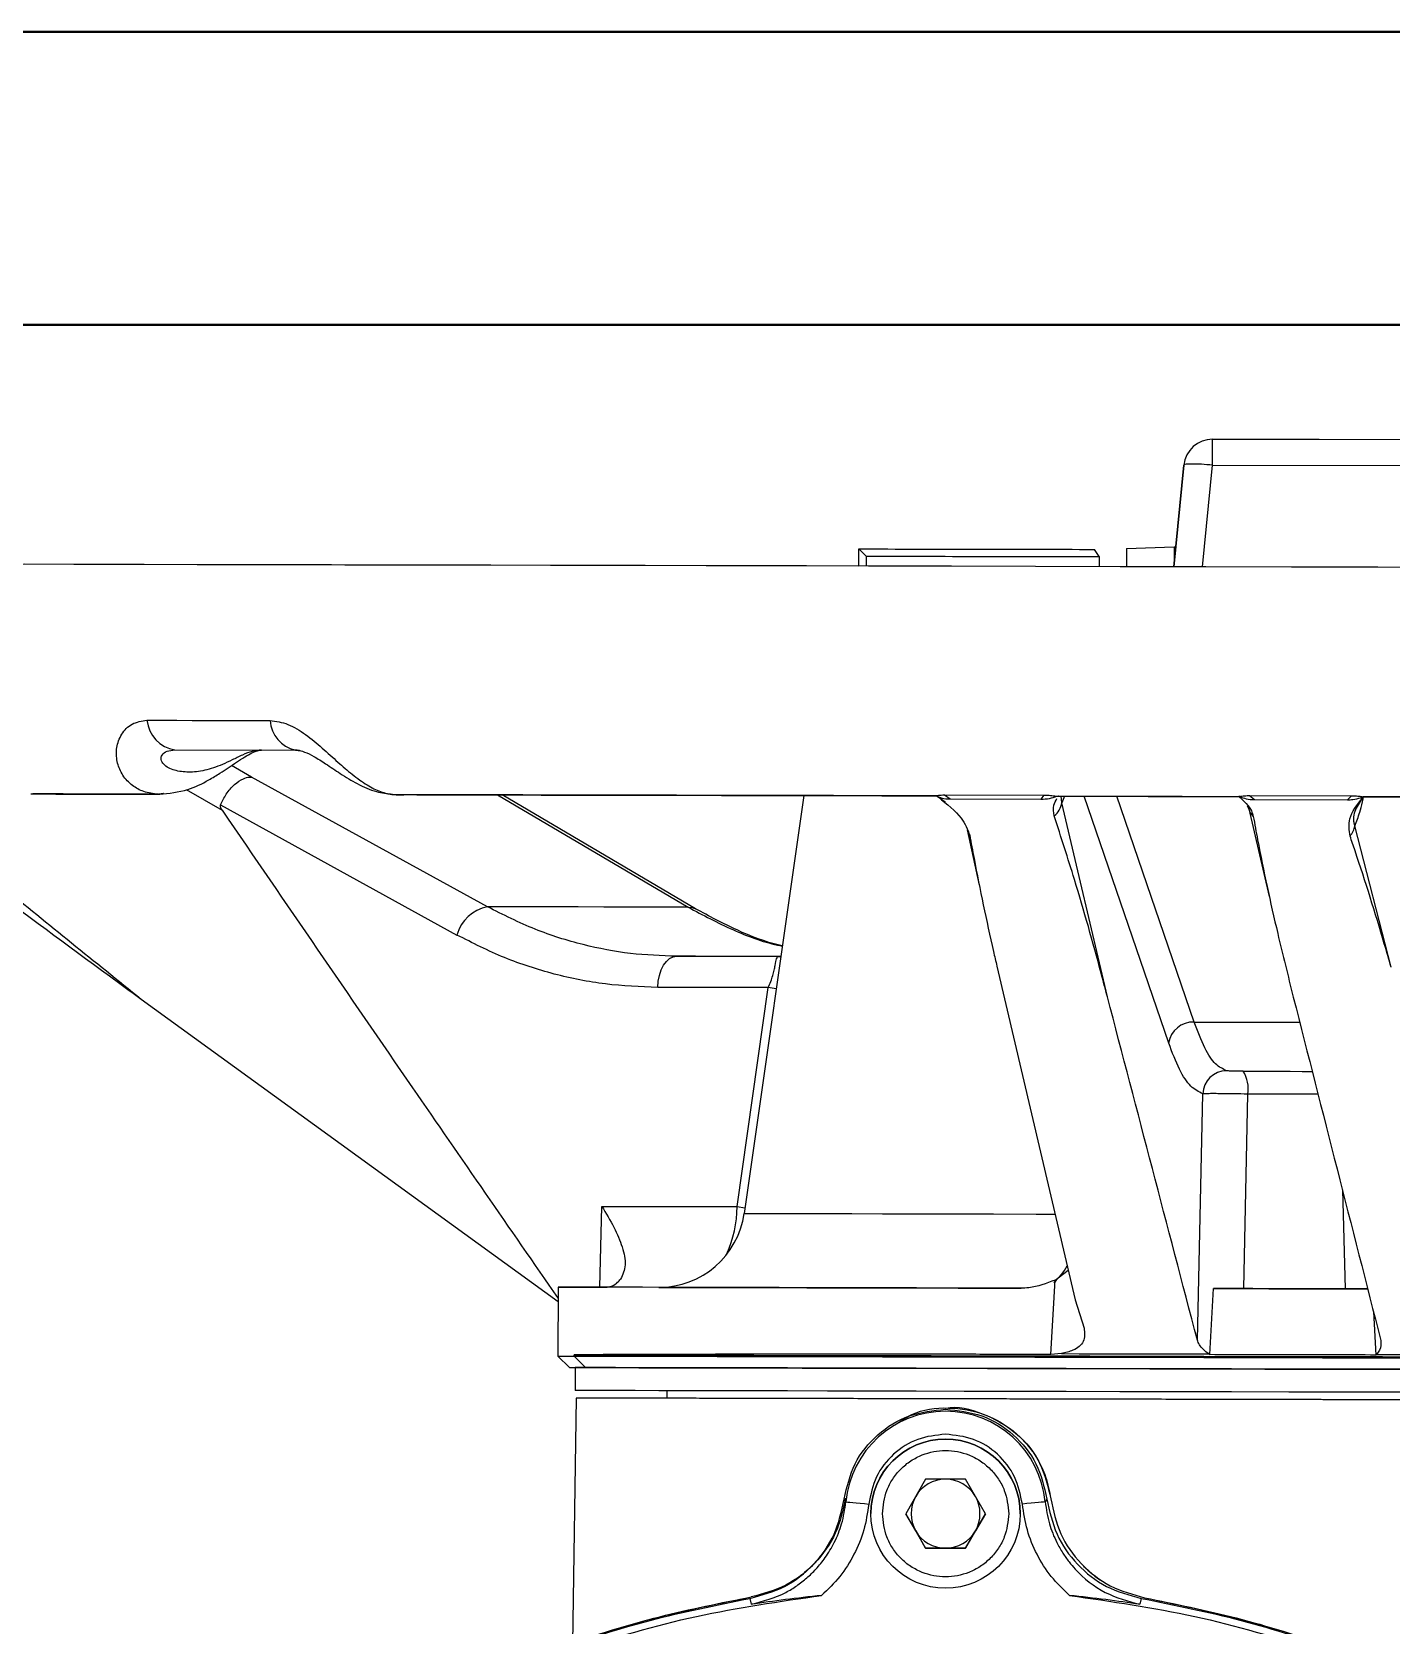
# Model space of a CAD drawing. Header units: millimetres. Extents: x 2085 to 4229, y 754 to 2271.
# Drawn here: x 2650.9 to 2769.3, y 2131.8 to 2270.6 of the extents above; entities that cross this region are included whole.
import ezdxf

# ---------------------------------------------------------------- set-up
doc = ezdxf.new("R2010")
doc.units = ezdxf.units.MM
doc.layers.add('AM_BOR', color=7, linetype='Continuous', lineweight=50)
doc.layers.add('粗实线', color=7, linetype='Continuous', lineweight=40)

# ---------------------------------------------------------------- blocks, each defined once
blk = doc.blocks.new('rA3')
at = {"layer": '粗实线'}
for p, q in [((753.384, 421.26), (333.384, 421.26)), ((748.384, 416.26), (358.384, 416.26))]:
    blk.add_line(p, q, dxfattribs=at)

msp = doc.modelspace()

# ---------------------------------------------------------------- linework, layer by layer
at = {"color": 7, "linetype": 'Continuous', "lineweight": 25}
for p, q in [((2753.717, 2232.814), (2753.722, 2235.075)), ((2753.722, 2235.075), (2753.722, 2235.076)), ((2753.722, 2235.076), (2786.697, 2235.005)), ((2786.697, 2235.005), (2753.722, 2235.075)), ((2751.228, 2232.82), (2750.359, 2223.962)), ((2750.359, 2223.962), (2751.228, 2232.82)), ((2751.228, 2232.82), (2751.228, 2232.82)), ((2752.848, 2223.957), (2753.717, 2232.814)), ((2753.717, 2232.814), (2786.692, 2232.744)), ((2722.937, 2224.021), (2722.941, 2225.517)), ((2722.941, 2225.517), (2723.575, 2224.884)), ((2723.575, 2224.884), (2723.573, 2224.02)), ((2743.846, 2224.855), (2743.452, 2225.481)), ((2743.846, 2224.855), (2743.844, 2223.976)), ((2746.245, 2225.566), (2746.242, 2223.973)), ((2746.245, 2225.566), (2750.389, 2225.709)), ((2750.389, 2225.709), (2750.386, 2224.234)), ((2750.389, 2225.709), (2750.53, 2225.708)), ((2747.774, 2223.97), (2743.844, 2223.978)), ((2663.39, 2208.013), (2673.872, 2207.99)), ((2670.068, 2205.648), (2668.317, 2206.655)), ((2673.872, 2207.99), (2674.352, 2207.92)), ((2690.593, 2194.351), (2670.068, 2205.648)), ((2661.751, 2204.163), (2662.386, 2204.235)), ((2664.378, 2204.551), (2667.51, 2202.75)), ((2682.658, 2204.107), (2683.319, 2204.106)), ((2691.475, 2204.09), (2708.061, 2194.314)), ((2708.717, 2194.169), (2691.869, 2204.089)), ((2718.141, 2204.033), (2712.947, 2167.638)), ((2729.697, 2204.008), (2729.856, 2203.893)), ((2730.478, 2203.419), (2729.857, 2203.893)), ((2730.396, 2204.09), (2739.036, 2204.071)), ((2730.396, 2204.09), (2730.888, 2203.739)), ((2739.036, 2204.071), (2738.787, 2203.721)), ((2740.318, 2203.992), (2740.269, 2203.985)), ((2740.612, 2203.413), (2740.536, 2204.021)), ((2740.825, 2203.991), (2740.612, 2203.413)), ((2749.904, 2182.479), (2742.557, 2203.987)), ((2752.116, 2184.307), (2745.384, 2203.981)), ((2755.975, 2203.998), (2756.128, 2203.846)), ((2756.045, 2203.958), (2756.039, 2203.951)), ((2756.951, 2204.033), (2765.809, 2204.014)), ((2756.951, 2204.033), (2757.369, 2203.682)), ((2765.809, 2204.014), (2765.469, 2203.665)), ((2766.878, 2203.928), (2766.773, 2203.815)), ((2667.362, 2203.22), (2687.931, 2191.89)), ((2730.888, 2203.739), (2738.787, 2203.721)), ((2744.572, 2186.514), (2740.612, 2203.413)), ((2756.724, 2203.146), (2756.875, 2202.873)), ((2756.875, 2202.872), (2758.65, 2195.246)), ((2757.369, 2203.682), (2765.469, 2203.665)), ((2769.27, 2189.102), (2766.112, 2201.403)), ((2732.374, 2201.061), (2733.401, 2196.228)), ((2707.064, 2190.036), (2715.919, 2190.017)), ((2715.92, 2190.017), (2714.258, 2190.021)), ((2716.141, 2190.021), (2715.919, 2190.017)), ((2715.919, 2190.017), (2716.141, 2190.017)), ((2734.946, 2189.179), (2741.751, 2160.105)), ((2715.05, 2187.303), (2705.42, 2187.324)), ((2712.339, 2168.229), (2715.05, 2187.303)), ((2715.738, 2187.193), (2715.05, 2187.303)), ((2696.742, 2159.944), (2660.453, 2186.275)), ((2752.403, 2156.598), (2752.876, 2178.061)), ((2756.443, 2161.089), (2756.797, 2178.032)), ((2765.026, 2169.692), (2765.262, 2161.07)), ((2700.373, 2161.209), (2700.552, 2168.255)), ((2700.552, 2168.255), (2712.339, 2168.229)), ((2712.339, 2168.229), (2713.017, 2168.128)), ((2740.01, 2161.835), (2741.146, 2162.689)), ((2696.745, 2161.217), (2696.732, 2155.217)), ((2705.548, 2161.198), (2701.025, 2161.208)), ((2739.655, 2155.358), (2740.01, 2161.835)), ((2753.482, 2155.336), (2753.802, 2161.094)), ((2741.751, 2160.105), (2742.542, 2157.652)), ((2767.725, 2159.109), (2767.926, 2155.305)), ((2698.151, 2155.214), (2698.151, 2155.317)), ((2740.569, 2155.423), (2739.655, 2155.358)), ((2753.388, 2155.395), (2753.482, 2155.336)), ((2767.991, 2155.364), (2767.926, 2155.305)), ((2696.732, 2155.217), (2697.73, 2154.214)), ((2699.129, 2154.211), (2698.151, 2155.214)), ((2698.23, 2154.213), (2698.226, 2152.213)), ((2698.324, 2151.555), (2697.999, 2130.186)), ((2706.226, 2152.196), (2706.224, 2151.538)), ((2728.746, 2144.484), (2727.014, 2141.484)), ((2732.211, 2144.484), (2728.746, 2144.484)), ((2733.943, 2141.484), (2732.211, 2144.484)), ((2739.636, 2142.787), (2739.636, 2142.787)), ((2721.653, 2142.76), (2721.802, 2142.51)), ((2723.978, 2141.491), (2723.978, 2141.491)), ((2724.038, 2141.491), (2724.038, 2141.491)), ((2727.014, 2141.484), (2728.746, 2138.484)), ((2727.88, 2139.984), (2727.014, 2141.484)), ((2732.211, 2138.484), (2733.943, 2141.484)), ((2733.943, 2141.484), (2733.077, 2139.984)), ((2736.918, 2141.478), (2736.918, 2141.478)), ((2736.978, 2141.478), (2736.978, 2141.478)), ((2739.305, 2142.76), (2739.155, 2142.51)), ((2728.746, 2138.484), (2727.88, 2139.984)), ((2733.077, 2139.984), (2732.211, 2138.484)), ((2728.746, 2138.484), (2732.211, 2138.484)), ((2728.746, 2138.484), (2728.746, 2138.484)), ((2730.478, 2138.484), (2728.746, 2138.484)), ((2732.211, 2138.484), (2730.478, 2138.484)), ((2732.211, 2138.484), (2732.211, 2138.484)), ((2713.451, 2134.11), (2713.57, 2133.593)), ((2713.564, 2134.234), (2713.564, 2134.234)), ((2747.507, 2134.11), (2747.388, 2133.593)), ((2747.811, 2134.161), (2747.811, 2134.161))]:
    msp.add_line(p, q, dxfattribs=at)
at = {"color": 7, "linetype": 'Continuous', "lineweight": 25, "flags": 128}
for points in [[(2775.638, 2223.908), (2768.12, 2223.924), (2760.611, 2223.94), (2753.126, 2223.956), (2745.683, 2223.972), (2738.297, 2223.988), (2730.984, 2224.004), (2723.762, 2224.019), (2716.646, 2224.035), (2709.651, 2224.05), (2702.792, 2224.064), (2696.086, 2224.079), (2689.546, 2224.093), (2683.187, 2224.106), (2677.024, 2224.119), (2671.068, 2224.132), (2665.335, 2224.144), (2659.835, 2224.156), (2654.582, 2224.167), (2649.587, 2224.178)], [(2722.937, 2224.023), (2718.373, 2224.032), (2711.281, 2224.048), (2704.325, 2224.062), (2697.521, 2224.077), (2690.883, 2224.091), (2684.426, 2224.105), (2678.166, 2224.118), (2672.115, 2224.131), (2666.288, 2224.144), (2660.697, 2224.156), (2655.355, 2224.167), (2650.274, 2224.178)], [(2660.953, 2210.594), (2662.254, 2210.592), (2663.567, 2210.589), (2664.891, 2210.586), (2666.226, 2210.583), (2667.571, 2210.58), (2668.927, 2210.577), (2670.294, 2210.574), (2671.671, 2210.571)], [(2651.205, 2204.175), (2651.567, 2204.174), (2651.93, 2204.173), (2652.295, 2204.172), (2652.661, 2204.172), (2653.029, 2204.171), (2653.398, 2204.17), (2653.768, 2204.169), (2654.14, 2204.168)], [(2654.14, 2204.168), (2655.101, 2204.166), (2656.07, 2204.164), (2657.048, 2204.162), (2658.035, 2204.16), (2659.031, 2204.158), (2660.036, 2204.156), (2661.049, 2204.154), (2662.071, 2204.151)], [(2691.811, 2204.089), (2695.269, 2204.082), (2701.031, 2204.069)], [(2708.061, 2194.314), (2705.527, 2194.319), (2703.086, 2194.324), (2700.743, 2194.329), (2698.5, 2194.334), (2696.36, 2194.339), (2694.327, 2194.343), (2692.404, 2194.347), (2690.593, 2194.351)], [(2708.061, 2194.314), (2708.417, 2194.286), (2708.715, 2194.17)], [(2705.42, 2187.324), (2705.469, 2187.862), (2705.574, 2188.375), (2705.732, 2188.844), (2705.937, 2189.253), (2706.182, 2189.587), (2706.459, 2189.834), (2706.756, 2189.986), (2707.064, 2190.036)], [(2752.116, 2184.307), (2753.492, 2184.304), (2754.873, 2184.301), (2756.256, 2184.298), (2757.644, 2184.295), (2759.034, 2184.292), (2760.427, 2184.289), (2761.296, 2184.287)], [(2756.393, 2180.025), (2757.413, 2180.023), (2758.435, 2180.021), (2759.459, 2180.019), (2760.486, 2180.017), (2761.515, 2180.014), (2762.385, 2180.013)], [(2762.894, 2178.019), (2762.786, 2178.019), (2761.783, 2178.021), (2760.782, 2178.023), (2759.782, 2178.026), (2758.785, 2178.028), (2757.79, 2178.03), (2756.797, 2178.032)], [(2712.947, 2167.638), (2712.959, 2167.638), (2713.236, 2167.638), (2713.878, 2167.636), (2714.879, 2167.634), (2716.233, 2167.631), (2717.933, 2167.627), (2719.968, 2167.623), (2722.325, 2167.618), (2724.989, 2167.612), (2727.944, 2167.606), (2731.171, 2167.599), (2734.65, 2167.592), (2738.361, 2167.584), (2739.957, 2167.58)], [(2737.065, 2161.13), (2732.404, 2161.14), (2727.945, 2161.15), (2723.709, 2161.159), (2719.718, 2161.167), (2715.993, 2161.175), (2712.552, 2161.183), (2709.414, 2161.189), (2706.595, 2161.195), (2704.108, 2161.201), (2701.966, 2161.205), (2700.181, 2161.209), (2698.761, 2161.212), (2697.714, 2161.214), (2697.045, 2161.216), (2696.757, 2161.217), (2696.853, 2161.216), (2697.33, 2161.215), (2698.188, 2161.214), (2699.422, 2161.211), (2701.025, 2161.208)], [(2767.223, 2161.066), (2765.876, 2161.068), (2764.134, 2161.072), (2762.396, 2161.076), (2760.664, 2161.08), (2758.937, 2161.083), (2757.217, 2161.087), (2755.505, 2161.091), (2753.802, 2161.094)], [(2756.443, 2161.089), (2757.536, 2161.086), (2758.632, 2161.084), (2759.731, 2161.082), (2760.833, 2161.079), (2761.937, 2161.077), (2763.043, 2161.074), (2764.152, 2161.072), (2765.262, 2161.07)], [(2698.151, 2155.317), (2699.371, 2155.314), (2700.944, 2155.311), (2702.864, 2155.307), (2705.119, 2155.302), (2707.701, 2155.296), (2710.594, 2155.29), (2713.787, 2155.283), (2717.263, 2155.276), (2721.005, 2155.268), (2724.995, 2155.259), (2729.213, 2155.25), (2733.639, 2155.241), (2738.252, 2155.231), (2743.028, 2155.221), (2747.944, 2155.21), (2752.977, 2155.199), (2758.102, 2155.188), (2763.293, 2155.177), (2768.526, 2155.166), (2773.775, 2155.155)], [(2740.569, 2155.423), (2742.125, 2155.419), (2743.695, 2155.416), (2745.28, 2155.413), (2746.878, 2155.409), (2748.488, 2155.406), (2750.111, 2155.402), (2751.744, 2155.399), (2753.388, 2155.395)], [(2767.991, 2155.364), (2769.689, 2155.36), (2771.388, 2155.357), (2773.088, 2155.353), (2774.787, 2155.35), (2776.484, 2155.346), (2778.179, 2155.342), (2779.871, 2155.339), (2781.559, 2155.335)], [(2696.732, 2155.217), (2696.832, 2155.216), (2697.301, 2155.215), (2698.151, 2155.214)], [(2697.73, 2154.214), (2697.829, 2154.214), (2698.291, 2154.213), (2699.129, 2154.211)], [(2698.151, 2155.214), (2699.371, 2155.211), (2700.944, 2155.207), (2702.863, 2155.203), (2705.119, 2155.199), (2707.7, 2155.193), (2710.594, 2155.187), (2713.787, 2155.18), (2717.263, 2155.172), (2721.005, 2155.164), (2724.995, 2155.156), (2729.213, 2155.147), (2733.639, 2155.137), (2738.251, 2155.128), (2743.028, 2155.117), (2747.944, 2155.107), (2752.977, 2155.096), (2758.102, 2155.085), (2763.293, 2155.074), (2768.526, 2155.063), (2773.775, 2155.052)], [(2770.461, 2154.059), (2765.394, 2154.069), (2760.357, 2154.08), (2755.375, 2154.091), (2750.47, 2154.101), (2745.667, 2154.112), (2740.987, 2154.122), (2736.455, 2154.131), (2732.09, 2154.141), (2727.914, 2154.15), (2723.947, 2154.158), (2720.208, 2154.166), (2716.715, 2154.174), (2713.483, 2154.181), (2710.529, 2154.187), (2707.867, 2154.193), (2705.509, 2154.198), (2703.467, 2154.202), (2701.749, 2154.206), (2700.366, 2154.209), (2699.322, 2154.211), (2698.624, 2154.213), (2698.274, 2154.213), (2698.23, 2154.213)], [(2699.129, 2154.211), (2700.333, 2154.209), (2701.886, 2154.205), (2703.78, 2154.201), (2706.005, 2154.197), (2708.552, 2154.191), (2711.408, 2154.185), (2714.558, 2154.178), (2717.987, 2154.171), (2721.679, 2154.163), (2725.616, 2154.155), (2729.778, 2154.146), (2734.145, 2154.136), (2738.696, 2154.127), (2743.409, 2154.116), (2748.26, 2154.106), (2753.225, 2154.095), (2758.282, 2154.085), (2763.404, 2154.074), (2768.567, 2154.063), (2773.746, 2154.052)], [(2770.457, 2152.059), (2765.39, 2152.069), (2760.353, 2152.08), (2755.37, 2152.091), (2750.466, 2152.101), (2745.662, 2152.112), (2740.983, 2152.122), (2736.45, 2152.131), (2732.086, 2152.141), (2727.91, 2152.15), (2723.943, 2152.158), (2720.204, 2152.166), (2716.71, 2152.174), (2713.479, 2152.181), (2710.525, 2152.187), (2707.863, 2152.193), (2705.505, 2152.198), (2703.462, 2152.202), (2701.745, 2152.206), (2700.362, 2152.209), (2699.318, 2152.211), (2698.62, 2152.213), (2698.27, 2152.213), (2698.226, 2152.213)], [(2721.802, 2142.51), (2721.846, 2142.506), (2721.964, 2142.495), (2722.15, 2142.477), (2722.398, 2142.454), (2722.698, 2142.426), (2723.039, 2142.393), (2723.409, 2142.358), (2723.793, 2142.322)], [(2739.155, 2142.51), (2739.111, 2142.506), (2738.994, 2142.495), (2738.808, 2142.477), (2738.56, 2142.454), (2738.26, 2142.426), (2737.919, 2142.393), (2737.549, 2142.358), (2737.165, 2142.322)]]:
    msp.add_lwpolyline(points, dxfattribs=at)
at = {"color": 7, "linetype": 'Continuous', "lineweight": 25}
msp.add_circle((2730.478, 2141.484), 6.5, dxfattribs=at)
for centre, radius, start, end in [((2753.717, 2232.576), 2.5, 89.87751, 174.39392), ((2753.717, 2232.575), 2.5, 89.87751, 174.39392), ((2663.872, 2210.909), 2.936, 186.15778, 260.55338), ((2674.477, 2210.735), 2.811, 183.34508, 257.57607), ((2738.81, 2203.693), 1.823, 308.25504, 351.17437), ((2758.331, 2203.316), 1.522, 197.80201, 225.85834), ((2764.374, 2201.671), 1.759, 318.63519, 351.23149), ((2733.821, 2201.411), 1.488, 193.75442, 213.93144), ((2691.261, 2190.959), 3.457, 101.14062, 164.37777), ((2752.023, 2182.166), 2.143, 87.51436, 171.60882), ((2754.941, 2177.999), 2.066, 90.16378, 178.29517), ((2753.94, 2178.491), 2.894, 350.88042, 32.03121), ((2701.193, 2168.471), 11.149, 336.94632, 358.7596), ((2705.522, 2168.698), 7.5, 269.87751, 351.87751), ((2736.788, 2165.366), 4.862, 309.67622, 331.69155), ((2730.479, 2141.69), 8.715, 5.40246, 174.59754), ((2730.478, 2141.485), 6.5, 0, 179.93876), ((2730.478, 2141.484), 3, 90, 150), ((2730.478, 2141.484), 3, 30, 90), ((2730.478, 2141.484), 3, 150, 210), ((2730.478, 2141.484), 3, 330, 30), ((2730.478, 2141.484), 3, 210, 270), ((2730.478, 2141.484), 3, 270, 330), ((2711.855, 2144.087), 10, 302.62258, 314.66639), ((2749.562, 2144.007), 10, 225.08863, 237.13271)]:
    msp.add_arc(centre, radius, start, end, dxfattribs=at)
for points in [[(2753.717, 2232.814), (2753.393, 2232.842), (2752.745, 2232.898), (2751.925, 2232.923), (2751.348, 2232.901), (2751.268, 2232.847), (2751.228, 2232.82)], [(2714.258, 2190.021), (2712.937, 2190.024), (2710.296, 2190.029), (2708.141, 2190.034), (2707.064, 2190.036)], [(2845.124, 2151.241), (2845.003, 2151.241), (2844.76, 2151.241), (2842.811, 2151.246), (2839.735, 2151.252), (2835.471, 2151.261), (2830.123, 2151.273), (2823.774, 2151.286), (2816.535, 2151.302), (2808.529, 2151.319), (2799.893, 2151.337), (2790.776, 2151.357), (2781.332, 2151.377), (2771.724, 2151.397), (2762.116, 2151.418), (2752.673, 2151.438), (2743.555, 2151.457), (2734.919, 2151.476), (2726.913, 2151.493), (2719.674, 2151.509), (2713.325, 2151.522), (2707.977, 2151.534), (2703.714, 2151.543), (2700.638, 2151.55), (2698.688, 2151.554), (2698.446, 2151.554), (2698.324, 2151.555)], [(2771.724, 2151.397), (2768.866, 2151.403), (2763.15, 2151.416), (2754.723, 2151.434), (2746.587, 2151.451), (2738.881, 2151.468), (2731.736, 2151.483), (2725.276, 2151.497), (2719.611, 2151.509), (2714.838, 2151.519), (2711.034, 2151.527), (2708.289, 2151.533), (2706.549, 2151.537), (2706.333, 2151.537), (2706.224, 2151.538)], [(2721.653, 2142.76), (2721.895, 2143.814), (2722.38, 2145.922), (2724.467, 2148.476), (2727.253, 2150.24), (2729.404, 2150.467), (2730.479, 2150.58)], [(2730.479, 2150.58), (2731.554, 2150.467), (2733.705, 2150.24), (2736.491, 2148.476), (2738.578, 2145.922), (2739.062, 2143.814), (2739.305, 2142.76)], [(2730.479, 2148.405), (2729.652, 2148.316), (2727.998, 2148.138), (2725.867, 2146.759), (2724.293, 2144.767), (2723.96, 2143.137), (2723.793, 2142.322)], [(2737.165, 2142.322), (2736.998, 2143.137), (2736.665, 2144.767), (2735.091, 2146.759), (2732.96, 2148.138), (2731.306, 2148.316), (2730.479, 2148.405)], [(2721.775, 2142.825), (2721.544, 2141.785), (2721.082, 2139.704), (2719.193, 2137.073), (2716.651, 2135.068), (2714.593, 2134.512), (2713.564, 2134.234)], [(2739.636, 2142.787), (2739.863, 2141.746), (2740.316, 2139.662), (2742.194, 2137.024), (2744.727, 2135.008), (2746.783, 2134.443), (2747.811, 2134.161)], [(2632.805, 2047.479), (2633.329, 2051.131), (2634.377, 2058.434), (2637.497, 2069.077), (2641.705, 2079.32), (2647.06, 2089.021), (2653.465, 2098.06), (2660.846, 2106.322), (2669.108, 2113.704), (2678.148, 2120.108), (2687.848, 2125.464), (2698.091, 2129.672), (2708.735, 2132.791), (2716.038, 2133.839), (2719.689, 2134.363)], [(2633.008, 2054.022), (2633.694, 2057.316), (2635.067, 2063.905), (2638.388, 2073.457), (2642.592, 2082.64), (2647.727, 2091.343), (2653.717, 2099.48), (2660.504, 2106.964), (2668.018, 2113.72), (2676.18, 2119.674), (2684.905, 2124.773), (2694.106, 2128.937), (2703.672, 2132.217), (2710.267, 2133.562), (2713.564, 2134.234)], [(2665.725, 2111.439), (2668.021, 2113.326), (2672.615, 2117.101), (2680.115, 2121.946), (2687.986, 2126.146), (2696.215, 2129.593), (2704.71, 2132.346), (2710.537, 2133.522), (2713.451, 2134.11)], [(2741.268, 2134.363), (2744.92, 2133.839), (2752.223, 2132.791), (2762.866, 2129.672), (2773.109, 2125.464), (2782.81, 2120.108), (2791.849, 2113.704), (2800.112, 2106.322), (2807.493, 2098.06), (2813.898, 2089.021), (2819.253, 2079.32), (2823.461, 2069.077), (2826.58, 2058.434), (2827.629, 2051.131), (2828.153, 2047.479)], [(2747.507, 2134.11), (2750.421, 2133.522), (2756.248, 2132.346), (2764.743, 2129.593), (2772.972, 2126.146), (2780.843, 2121.946), (2788.343, 2117.101), (2792.936, 2113.326), (2795.233, 2111.439)], [(2747.811, 2134.161), (2751.105, 2133.475), (2757.694, 2132.102), (2767.246, 2128.781), (2776.429, 2124.577), (2785.132, 2119.442), (2793.269, 2113.452), (2800.753, 2106.665), (2807.509, 2099.151), (2813.464, 2090.989), (2818.562, 2082.264), (2822.727, 2073.063), (2826.006, 2063.496), (2827.351, 2056.902), (2828.023, 2053.605)]]:
    msp.add_open_spline(points, degree=3, dxfattribs=at)
for points, knots in [([(2722.941, 2225.517), (2726.307, 2225.511), (2733.055, 2225.5), (2739.981, 2225.487), (2743.452, 2225.481)], [0, 0, 0, 0, 0.4988559, 1, 1, 1, 1]), ([(2723.575, 2224.884), (2726.902, 2224.879), (2733.571, 2224.87), (2740.416, 2224.86), (2743.846, 2224.855)], [0, 0, 0, 0, 0.498853, 1, 1, 1, 1]), ([(2661.751, 2204.163), (2661.338, 2204.228), (2660.534, 2204.356), (2659.512, 2204.983), (2658.864, 2205.731), (2658.517, 2206.446), (2658.349, 2207.011), (2658.278, 2207.604), (2658.327, 2208.426), (2658.682, 2209.416), (2659.588, 2210.387), (2660.498, 2210.525), (2660.953, 2210.594)], [0, 0, 0, 0, 0.1279194, 0.2496295, 0.3801702, 0.4412122, 0.4997079, 0.5635745, 0.6245684, 0.7496421, 0.8750234, 1, 1, 1, 1]), ([(2671.671, 2210.571), (2672.19, 2210.5), (2673.229, 2210.358), (2674.786, 2209.383), (2676.23, 2208.184), (2677.569, 2206.949), (2678.864, 2205.82), (2680.095, 2204.932), (2681.309, 2204.305), (2682.045, 2204.181), (2682.422, 2204.117)], [0, 0, 0, 0, 0.12462724, 0.24971044, 0.37492504, 0.49974572, 0.61927373, 0.75001975, 0.87192117, 1, 1, 1, 1]), ([(2670.932, 2207.997), (2670.668, 2207.974), (2670.142, 2207.928), (2669.266, 2207.576), (2668.372, 2207.135), (2667.24, 2206.602), (2665.96, 2206.178), (2664.573, 2206.026), (2663.323, 2206.187), (2662.468, 2206.614), (2662.146, 2207.145), (2662.226, 2207.586), (2662.664, 2207.943), (2663.148, 2207.99), (2663.39, 2208.013)], [0, 0, 0, 0, 0.0625989, 0.1249044, 0.1872263, 0.2496806, 0.3746119, 0.4998044, 0.6249986, 0.7497987, 0.815171, 0.8749227, 0.9374287, 1, 1, 1, 1]), ([(2673.544, 2208.03), (2673.704, 2208.032), (2674.034, 2208.037), (2674.687, 2207.847), (2675.532, 2207.438), (2676.598, 2206.759), (2677.862, 2205.886), (2679.324, 2204.997), (2680.86, 2204.307), (2681.871, 2204.207), (2682.34, 2204.161)], [0, 0, 0, 0, 0.0763522, 0.1570102, 0.2470379, 0.356597, 0.4925526, 0.6555134, 0.8402738, 1, 1, 1, 1]), ([(2662.043, 2204.151), (2662.871, 2204.234), (2664.329, 2204.38), (2666.08, 2205.227), (2667.462, 2206.065), (2668.525, 2206.8), (2669.475, 2207.419), (2670.13, 2207.779), (2670.623, 2207.969), (2670.815, 2207.987), (2670.915, 2207.997)], [0, 0, 0, 0, 0.2415564, 0.4249346, 0.5252436, 0.6744027, 0.7537852, 0.8323048, 0.9129608, 1, 1, 1, 1]), ([(2667.362, 2203.22), (2667.514, 2203.541), (2667.749, 2204.036), (2668.196, 2204.615), (2668.689, 2205.123), (2669.275, 2205.514), (2669.747, 2205.643), (2669.978, 2205.653), (2670.045, 2205.65), (2670.068, 2205.648)], [0, 0, 0, 0, 0.23899542, 0.36783236, 0.49967813, 0.74897246, 0.92468056, 0.97394084, 1, 1, 1, 1]), ([(2650.845, 2204.187), (2652.592, 2204.183), (2656.09, 2204.175), (2659.862, 2204.167), (2661.751, 2204.163)], [0, 0, 0, 0, 0.4994076, 1, 1, 1, 1]), ([(2661.908, 2204.154), (2660.028, 2204.158), (2656.264, 2204.167), (2652.772, 2204.174), (2651.025, 2204.178)], [0, 0, 0, 0, 0.4994087, 1, 1, 1, 1]), ([(2661.908, 2204.154), (2662.062, 2204.164), (2662.245, 2204.177), (2662.367, 2204.227), (2662.386, 2204.235)], [0, 0, 0, 0, 0.8392278, 1, 1, 1, 1]), ([(2682.228, 2204.142), (2682.135, 2204.147), (2682.003, 2204.156), (2681.861, 2204.185), (2681.819, 2204.194)], [0, 0, 0, 0, 0.7059466, 1, 1, 1, 1]), ([(2682.422, 2204.117), (2686.037, 2204.109), (2693.304, 2204.093), (2704.925, 2204.068), (2717.041, 2204.042), (2725.461, 2204.024), (2729.691, 2204.015)], [0, 0, 0, 0, 0.2462727, 0.4950304, 0.7462729, 1, 1, 1, 1]), ([(2729.697, 2204.008), (2726.494, 2204.015), (2720.075, 2204.028), (2711.34, 2204.047), (2703.419, 2204.064), (2696.287, 2204.08), (2689.302, 2204.095), (2684.806, 2204.104), (2682.559, 2204.109)], [0, 0, 0, 0, 0.19237286, 0.38549459, 0.53836149, 0.69122839, 0.8456142, 1, 1, 1, 1]), ([(2729.691, 2204.015), (2729.701, 2204.023), (2729.716, 2204.037), (2729.867, 2204.067), (2730.087, 2204.086), (2730.283, 2204.09), (2730.384, 2204.09), (2730.396, 2204.09)], [0, 0, 0, 0, 0.3360223, 0.5579813, 0.7819403, 0.9725676, 1, 1, 1, 1]), ([(2729.691, 2204.015), (2729.802, 2203.958), (2730.076, 2203.817), (2730.514, 2203.747), (2730.814, 2203.74), (2730.888, 2203.739)], [0, 0, 0, 0, 0.33920621, 0.83862702, 1, 1, 1, 1]), ([(2729.857, 2203.893), (2730.611, 2203.297), (2731.957, 2202.232), (2732.394, 2201.085), (2732.586, 2200.58)], [0, 0, 0, 0, 0.5596946, 1, 1, 1, 1]), ([(2738.787, 2203.721), (2739.04, 2203.732), (2739.519, 2203.754), (2739.959, 2203.916), (2740.167, 2203.992)], [0, 0, 0, 0, 0.5274406, 1, 1, 1, 1]), ([(2739.036, 2204.071), (2739.137, 2204.07), (2739.339, 2204.068), (2739.627, 2204.049), (2739.909, 2204.021), (2740.069, 2204.001), (2740.155, 2203.993), (2740.167, 2203.992)], [0, 0, 0, 0, 0.21002082, 0.42148121, 0.61074553, 0.94244522, 1, 1, 1, 1]), ([(2740.167, 2203.992), (2742.804, 2203.987), (2748.075, 2203.975), (2753.405, 2203.964), (2756.07, 2203.958)], [0, 0, 0, 0, 0.5001571, 1, 1, 1, 1]), ([(2740.269, 2203.985), (2742.883, 2203.98), (2748.111, 2203.968), (2753.397, 2203.957), (2756.039, 2203.951)], [0, 0, 0, 0, 0.5001595, 1, 1, 1, 1]), ([(2756.039, 2203.951), (2756.47, 2203.54), (2757.056, 2202.983), (2757.226, 2202.382), (2757.271, 2202.224)], [0, 0, 0, 0, 0.7373515, 1, 1, 1, 1]), ([(2756.07, 2203.958), (2756.098, 2203.965), (2756.156, 2203.978), (2756.346, 2204.008), (2756.608, 2204.028), (2756.811, 2204.033), (2756.926, 2204.033), (2756.951, 2204.033)], [0, 0, 0, 0, 0.2814646, 0.5659598, 0.7573018, 0.9482948, 1, 1, 1, 1]), ([(2756.07, 2203.958), (2756.254, 2203.88), (2756.64, 2203.717), (2757.119, 2203.694), (2757.369, 2203.682)], [0, 0, 0, 0, 0.4773597, 1, 1, 1, 1]), ([(2765.469, 2203.665), (2765.626, 2203.67), (2766.02, 2203.683), (2766.484, 2203.789), (2766.744, 2203.906), (2766.81, 2203.935)], [0, 0, 0, 0, 0.3322049, 0.8309967, 1, 1, 1, 1]), ([(2765.809, 2204.014), (2765.91, 2204.013), (2766.113, 2204.01), (2766.381, 2203.991), (2766.625, 2203.963), (2766.745, 2203.944), (2766.802, 2203.936), (2766.81, 2203.935)], [0, 0, 0, 0, 0.2099462, 0.4212951, 0.6110203, 0.9471646, 1, 1, 1, 1]), ([(2766.112, 2201.403), (2766.189, 2201.589), (2766.334, 2201.936), (2766.555, 2202.645), (2766.741, 2203.257), (2766.842, 2203.809), (2766.873, 2203.98)], [0, 0, 0, 0, 0.2844413, 0.5330292, 0.8550922, 1, 1, 1, 1]), ([(2766.81, 2203.935), (2771.223, 2203.926), (2780.005, 2203.907), (2793.063, 2203.88), (2805.873, 2203.853), (2814.171, 2203.835), (2818.3, 2203.827)], [0, 0, 0, 0, 0.2537268, 0.5049693, 0.7537271, 1, 1, 1, 1]), ([(2818.226, 2203.819), (2815.015, 2203.826), (2808.579, 2203.84), (2799.414, 2203.859), (2790.853, 2203.877), (2782.907, 2203.894), (2774.908, 2203.911), (2769.554, 2203.923), (2766.878, 2203.928)], [0, 0, 0, 0, 0.1923705, 0.3854898, 0.5383578, 0.6912259, 0.8456129, 1, 1, 1, 1]), ([(2667.51, 2202.75), (2667.481, 2202.796), (2667.42, 2202.89), (2667.361, 2203.019), (2667.344, 2203.127), (2667.349, 2203.184), (2667.359, 2203.212), (2667.362, 2203.22)], [0, 0, 0, 0, 0.33257121, 0.68796459, 0.83138137, 0.94978396, 1, 1, 1, 1]), ([(2667.51, 2202.75), (2673.025, 2194.687), (2682.741, 2180.482), (2692.516, 2166.344), (2696.743, 2160.23)], [0, 0, 0, 0, 0.5675786, 1, 1, 1, 1]), ([(2739.939, 2202.261), (2739.89, 2202.582), (2739.808, 2203.113), (2740.075, 2203.597), (2740.18, 2203.788)], [0, 0, 0, 0, 0.6047847, 1, 1, 1, 1]), ([(2765.694, 2200.509), (2765.627, 2201.017), (2765.474, 2202.164), (2766.308, 2203.224), (2766.772, 2203.815)], [0, 0, 0, 0, 0.4426348, 1, 1, 1, 1]), ([(2766.773, 2203.815), (2766.51, 2203.424), (2766.111, 2202.834), (2765.97, 2202.141), (2765.999, 2201.778), (2766.044, 2201.593), (2766.077, 2201.492), (2766.097, 2201.44), (2766.108, 2201.414), (2766.111, 2201.407), (2766.112, 2201.404), (2766.112, 2201.404), (2766.112, 2201.403), (2766.112, 2201.403)], [0, 0, 0, 0, 0.4928292, 0.7454599, 0.8721173, 0.9358438, 0.9678536, 0.9916466, 0.9977503, 0.9993549, 0.9997963, 0.9999274, 1, 1, 1, 1]), ([(2660.453, 2186.275), (2656.411, 2189.545), (2650.069, 2194.674), (2643.731, 2199.809), (2641.433, 2201.671)], [0, 0, 0, 0, 0.6374709, 1, 1, 1, 1]), ([(2744.572, 2186.514), (2744.392, 2187.193), (2743.495, 2190.591), (2742.024, 2195.84), (2740.539, 2200.412), (2739.939, 2202.261)], [0, 0, 0, 0, 0.1295721, 0.6478768, 1, 1, 1, 1]), ([(2757.271, 2202.224), (2757.395, 2201.544), (2758.013, 2198.143), (2759.159, 2192.892), (2760.293, 2188.326), (2760.752, 2186.477)], [0, 0, 0, 0, 0.1295185, 0.6476203, 1, 1, 1, 1]), ([(2660.453, 2186.275), (2659.528, 2186.951), (2654.906, 2190.333), (2648.455, 2195.092), (2643.052, 2199.167), (2641.23, 2200.541)], [0, 0, 0, 0, 0.14213623, 0.71070448, 1, 1, 1, 1]), ([(2732.586, 2200.58), (2732.708, 2199.906), (2733.317, 2196.533), (2734.127, 2192.731), (2734.848, 2189.604), (2734.946, 2189.179)], [0, 0, 0, 0, 0.1776255, 0.8881599, 1, 1, 1, 1]), ([(2769.27, 2189.102), (2769.074, 2189.777), (2768.092, 2193.154), (2766.907, 2196.958), (2765.84, 2200.083), (2765.694, 2200.509)], [0, 0, 0, 0, 0.1775689, 0.8878728, 1, 1, 1, 1]), ([(2707.064, 2190.036), (2705.723, 2190.085), (2702.986, 2190.185), (2698.862, 2190.99), (2694.668, 2192.294), (2691.968, 2193.657), (2690.593, 2194.351)], [0, 0, 0, 0, 0.2354209, 0.48057, 0.7354347, 1, 1, 1, 1]), ([(2708.061, 2194.314), (2709.354, 2193.631), (2711.893, 2192.29), (2714.668, 2191.243), (2716.125, 2190.957), (2716.271, 2190.928)], [0, 0, 0, 0, 0.4830694, 0.9484274, 1, 1, 1, 1]), ([(2716.275, 2190.956), (2716.193, 2190.973), (2714.857, 2191.25), (2712.304, 2192.257), (2709.915, 2193.53), (2708.717, 2194.169)], [0, 0, 0, 0, 0.0316795, 0.5146214, 1, 1, 1, 1]), ([(2705.42, 2187.324), (2703.898, 2187.383), (2700.865, 2187.5), (2696.402, 2188.412), (2692.054, 2189.803), (2689.305, 2191.195), (2687.931, 2191.89)], [0, 0, 0, 0, 0.2514799, 0.5012785, 0.7507527, 1, 1, 1, 1]), ([(2715.05, 2187.303), (2715.125, 2187.481), (2715.272, 2187.829), (2715.444, 2188.363), (2715.566, 2188.844), (2715.682, 2189.398), (2715.768, 2189.901), (2715.868, 2189.978), (2715.919, 2190.017)], [0, 0, 0, 0, 0.1251651, 0.2440023, 0.362149, 0.4834229, 0.7377951, 1, 1, 1, 1]), ([(2752.403, 2156.598), (2751.097, 2161.579), (2748.486, 2171.542), (2745.876, 2181.523), (2744.572, 2186.514)], [0, 0, 0, 0, 0.4999998, 1, 1, 1, 1]), ([(2760.752, 2186.477), (2762.022, 2181.487), (2764.562, 2171.507), (2767.103, 2161.545), (2768.374, 2156.563)], [0, 0, 0, 0, 0.4999999, 1, 1, 1, 1]), ([(2754.935, 2180.065), (2754.618, 2180.221), (2753.97, 2180.54), (2753.018, 2181.933), (2752.421, 2183.505), (2752.116, 2184.307)], [0, 0, 0, 0, 0.3189724, 0.6523087, 1, 1, 1, 1]), ([(2752.876, 2178.061), (2752.525, 2178.231), (2751.827, 2178.572), (2750.826, 2180.06), (2750.212, 2181.671), (2749.904, 2182.479)], [0, 0, 0, 0, 0.3342946, 0.6658535, 1, 1, 1, 1]), ([(2756.393, 2180.025), (2756.231, 2180.026), (2755.905, 2180.027), (2755.516, 2180.033), (2755.261, 2180.04), (2755.106, 2180.047), (2754.989, 2180.055), (2754.953, 2180.062), (2754.935, 2180.065)], [0, 0, 0, 0, 0.2492901, 0.4985495, 0.6241649, 0.7490284, 0.8744685, 1, 1, 1, 1]), ([(2756.797, 2178.032), (2756.387, 2178.04), (2755.752, 2178.052), (2754.914, 2178.063), (2754.298, 2178.069), (2753.759, 2178.071), (2753.182, 2178.068), (2752.997, 2178.064), (2752.876, 2178.061)], [0, 0, 0, 0, 0.2309533, 0.3576683, 0.4887983, 0.6215768, 0.7530258, 1, 1, 1, 1]), ([(2700.552, 2168.255), (2700.924, 2167.645), (2701.668, 2166.428), (2702.376, 2164.699), (2702.733, 2163.081), (2702.369, 2162.304), (2702.187, 2161.916)], [0, 0, 0, 0, 0.2505535, 0.5002592, 0.7500542, 1, 1, 1, 1]), ([(2701.025, 2161.208), (2701.328, 2161.281), (2701.716, 2161.375), (2702.102, 2161.819), (2702.187, 2161.916)], [0, 0, 0, 0, 0.7808049, 1, 1, 1, 1]), ([(2705.587, 2161.198), (2705.563, 2161.198), (2705.451, 2161.198), (2706.096, 2161.197), (2707.575, 2161.193), (2709.982, 2161.188), (2713.196, 2161.181), (2717.176, 2161.173), (2721.801, 2161.163), (2726.974, 2161.152), (2732.053, 2161.141), (2735.576, 2161.133), (2737.066, 2161.13)], [0, 0, 0, 0, 0.0298522, 0.1417815, 0.2546514, 0.3682744, 0.4818904, 0.5947604, 0.7066966, 0.8153979, 0.9219292, 1, 1, 1, 1]), ([(2740.01, 2161.835), (2739.254, 2161.538), (2738.285, 2161.159), (2737.284, 2161.135), (2737.065, 2161.13)], [0, 0, 0, 0, 0.7807887, 1, 1, 1, 1]), ([(2753.802, 2161.094), (2754.122, 2161.094), (2754.762, 2161.092), (2755.712, 2161.09), (2756.26, 2161.089), (2756.443, 2161.089)], [0, 0, 0, 0, 0.3996834, 0.7993643, 1, 1, 1, 1]), ([(2765.262, 2161.07), (2765.632, 2161.069), (2766.362, 2161.067), (2766.941, 2161.066), (2767.226, 2161.066)], [0, 0, 0, 0, 0.5075978, 1, 1, 1, 1]), ([(2742.542, 2157.652), (2742.584, 2157.244), (2742.661, 2156.49), (2741.806, 2155.719), (2740.924, 2155.507), (2740.569, 2155.423)], [0, 0, 0, 0, 0.413014, 0.7645313, 1, 1, 1, 1]), ([(2739.655, 2155.358), (2737.798, 2155.36), (2734.083, 2155.364), (2728.779, 2155.368), (2723.716, 2155.371), (2719.003, 2155.371), (2714.71, 2155.369), (2710.812, 2155.366), (2707.311, 2155.36), (2703.748, 2155.351), (2700.399, 2155.337), (2698.905, 2155.324), (2698.151, 2155.317)], [0, 0, 0, 0, 0.0890148, 0.1780296, 0.2696304, 0.3612313, 0.4502461, 0.5392609, 0.6308618, 0.7224627, 0.8600618, 1, 1, 1, 1]), ([(2753.388, 2155.395), (2753.068, 2155.659), (2752.594, 2156.049), (2752.45, 2156.463), (2752.403, 2156.598)], [0, 0, 0, 0, 0.675436, 1, 1, 1, 1]), ([(2767.926, 2155.305), (2765.493, 2155.311), (2760.626, 2155.322), (2755.864, 2155.331), (2753.482, 2155.336)], [0, 0, 0, 0, 0.4998371, 1, 1, 1, 1]), ([(2768.374, 2156.563), (2768.393, 2156.281), (2768.421, 2155.862), (2768.097, 2155.487), (2767.991, 2155.364)], [0, 0, 0, 0, 0.6730898, 1, 1, 1, 1]), ([(2726.307, 2149.376), (2726.707, 2149.643), (2728.011, 2150.513), (2730.743, 2150.851), (2733.974, 2150.296), (2736.793, 2148.568), (2738.898, 2145.976), (2739.39, 2143.85), (2739.636, 2142.787)], [0, 0, 0, 0, 0.0814564, 0.2651651, 0.4488739, 0.6325826, 0.8162913, 1, 1, 1, 1]), ([(2730.486, 2150.686), (2730.489, 2150.686), (2731.541, 2150.902), (2733.794, 2150.271), (2735.991, 2149.093), (2737.254, 2147.884), (2737.891, 2147.14), (2738.596, 2146.088), (2739.29, 2144.643), (2739.517, 2143.427), (2739.636, 2142.787)], [0, 0, 0, 0, 0.0006179, 0.24399132, 0.4980561, 0.56559845, 0.63960729, 0.7200812, 0.85279372, 1, 1, 1, 1]), ([(2724.978, 2141.484), (2725.052, 2142.176), (2725.165, 2143.241), (2725.851, 2144.521), (2726.561, 2145.401), (2727.442, 2146.116), (2728.722, 2146.78), (2730.478, 2147.117), (2732.235, 2146.78), (2733.515, 2146.116), (2734.396, 2145.401), (2735.106, 2144.521), (2735.792, 2143.241), (2735.905, 2142.176), (2735.978, 2141.484)], [0, 0, 0, 0, 0.1197284, 0.1841803, 0.25, 0.3158197, 0.3802716, 0.5, 0.6197284, 0.6841803, 0.75, 0.8158197, 0.8802716, 1, 1, 1, 1]), ([(2713.451, 2134.11), (2714.483, 2134.391), (2716.545, 2134.952), (2719.089, 2136.971), (2720.971, 2139.62), (2721.426, 2141.713), (2721.653, 2142.76)], [0, 0, 0, 0, 0.25004665, 0.49944856, 0.74939592, 1, 1, 1, 1]), ([(2713.57, 2133.593), (2714.604, 2133.868), (2715.997, 2134.238), (2717.531, 2135.193), (2718.412, 2135.872), (2719.251, 2136.687), (2720.077, 2137.705), (2720.859, 2139.017), (2721.521, 2140.646), (2721.706, 2141.869), (2721.802, 2142.51)], [0, 0, 0, 0, 0.2442896, 0.3290361, 0.4144898, 0.500125, 0.5979924, 0.7157703, 0.8510724, 1, 1, 1, 1]), ([(2723.793, 2142.322), (2723.678, 2141.562), (2723.45, 2140.047), (2722.563, 2137.919), (2721.344, 2135.962), (2720.242, 2134.897), (2719.689, 2134.363)], [0, 0, 0, 0, 0.2507669, 0.5000113, 0.749245, 1, 1, 1, 1]), ([(2735.978, 2141.484), (2735.905, 2140.793), (2735.792, 2139.728), (2735.106, 2138.448), (2734.396, 2137.568), (2733.515, 2136.853), (2732.235, 2136.189), (2730.478, 2135.852), (2728.722, 2136.189), (2727.442, 2136.853), (2726.561, 2137.568), (2725.851, 2138.448), (2725.165, 2139.728), (2725.052, 2140.793), (2724.978, 2141.484)], [0, 0, 0, 0, 0.1197284, 0.1841803, 0.25, 0.3158197, 0.3802716, 0.5, 0.6197284, 0.6841803, 0.75, 0.8158197, 0.8802716, 1, 1, 1, 1]), ([(2741.268, 2134.363), (2740.716, 2134.897), (2739.614, 2135.962), (2738.395, 2137.919), (2737.508, 2140.047), (2737.279, 2141.562), (2737.165, 2142.322)], [0, 0, 0, 0, 0.250755, 0.4999887, 0.7492331, 1, 1, 1, 1]), ([(2739.155, 2142.51), (2739.252, 2141.869), (2739.436, 2140.646), (2740.038, 2139.167), (2740.654, 2138.078), (2741.196, 2137.312), (2742.291, 2136.024), (2744.249, 2134.444), (2746.356, 2133.873), (2747.388, 2133.593)], [0, 0, 0, 0, 0.14905892, 0.28448604, 0.36525303, 0.43740721, 0.50045229, 0.75546744, 1, 1, 1, 1]), ([(2739.305, 2142.76), (2739.531, 2141.715), (2739.983, 2139.626), (2741.862, 2136.978), (2744.407, 2134.957), (2746.473, 2134.392), (2747.507, 2134.11)], [0, 0, 0, 0, 0.25006523, 0.49944561, 0.74938637, 1, 1, 1, 1]), ([(2669.171, 2114.264), (2670.44, 2115.298), (2674.18, 2118.347), (2680.906, 2122.521), (2689.079, 2126.78), (2697.308, 2130.091), (2705.444, 2132.626), (2710.896, 2133.706), (2713.564, 2134.234)], [0, 0, 0, 0, 0.0997459, 0.2940675, 0.4812543, 0.6613057, 0.8342211, 1, 1, 1, 1]), ([(2719.689, 2134.363), (2718.621, 2134.243), (2716.475, 2134.002), (2714.542, 2133.73), (2713.57, 2133.593)], [0, 0, 0, 0, 0.4975573, 1, 1, 1, 1]), ([(2747.388, 2133.593), (2746.416, 2133.73), (2744.483, 2134.002), (2742.336, 2134.243), (2741.268, 2134.363)], [0, 0, 0, 0, 0.5024427, 1, 1, 1, 1]), ([(2747.811, 2134.161), (2750.477, 2133.621), (2755.923, 2132.518), (2764.048, 2129.95), (2772.259, 2126.6), (2780.426, 2122.322), (2788.201, 2117.362), (2792.918, 2113.439), (2795.183, 2111.555)], [0, 0, 0, 0, 0.1535242, 0.3136607, 0.480409, 0.6537687, 0.8337391, 1, 1, 1, 1])]:
    msp.add_open_spline(points, degree=3, knots=knots, dxfattribs=at)

# ---------------------------------------------------------------- block references
at = {"layer": 'AM_BOR', "xscale": 5.104687500000001, "yscale": 5.104687500000001, "zscale": 5.104687500000001}
msp.add_blockref('rA3', (383.144, 120.157), dxfattribs=at)

doc.saveas('drawing.dxf')
